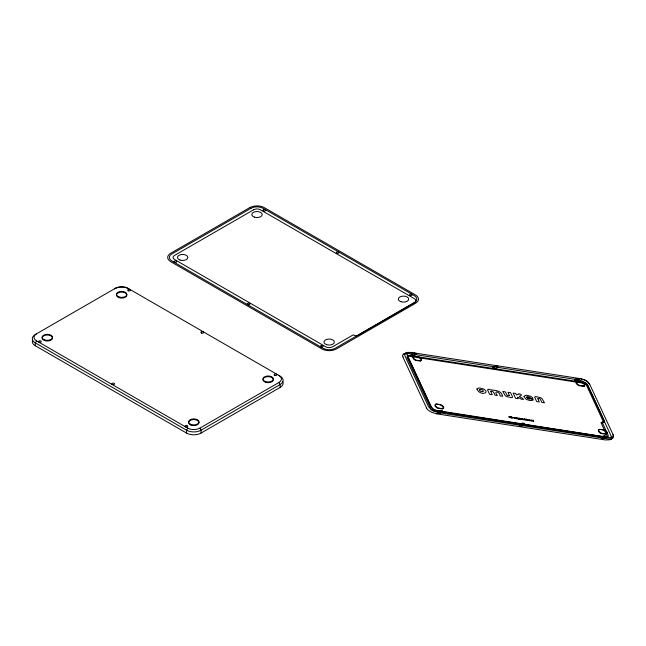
<?xml version="1.0" encoding="UTF-8"?>
<svg xmlns="http://www.w3.org/2000/svg" width="646" height="646" viewBox="0 0 646 646"><rect width="100%" height="100%" fill="white"/><g stroke="black" fill="none" stroke-linecap="round" stroke-linejoin="round"><path stroke-width="0.97" d="M522.243 418.842L522.646 418.988M584.38 385.702L584.485 385.371A3.836 2.213 0 0 0 584.339 384.661L583.08 383.256A8.939 5.16 0 0 0 581.57 382.384L579.139 381.649A4.086 2.358 0 0 0 578.202 381.568L577.193 381.657A1.914 1.106 0 0 0 576.83 381.77A1.801 1.042 0 0 0 576.2 382.19L576.135 383.385L577.403 384.79A8.939 5.16 0 0 0 578.913 385.654L583.548 386.308A1.76 1.017 0 0 0 584.121 386.009A1.962 1.13 0 0 0 584.38 385.702M36.499 333.82A8.568 4.942 0 0 0 36.499 340.822L35.312 342.873L35.312 345.755L186.565 433.078A10.247 5.919 0 0 0 201.051 433.078L280.146 387.414A10.247 5.919 0 0 0 282.641 381.382M278.959 375.479A8.568 4.942 0 0 1 278.959 382.472L199.864 428.137A8.568 4.942 0 0 1 187.752 428.137L186.565 430.196L186.565 433.078M414.183 353.176L414.248 353.798A2.229 1.284 0 0 0 415.007 354.226L416.081 354.266L416.008 353.653A2.229 1.284 0 0 0 415.257 353.217C414.086 352.716 410.307 354.056 411.244 355.526A2.229 1.284 0 0 0 411.995 355.962L413.012 356.035L416.081 354.266M494.796 368.624L494.699 368.026A2.229 1.284 0 0 0 493.948 367.59L492.898 367.534L492.938 368.172A2.229 1.284 0 0 0 493.697 368.6C495.143 369.092 498.454 367.711 497.767 366.347A2.229 1.284 0 0 0 496.952 365.854L495.942 365.781L492.898 367.534M577.572 378.451L577.645 379.073A2.229 1.284 0 0 0 578.404 379.509L579.478 379.549L579.405 378.927A2.229 1.284 0 0 0 578.654 378.491C577.201 377.999 573.713 379.396 574.641 380.809A2.229 1.284 0 0 0 575.392 381.245M604.196 435.808L604.268 436.43A2.229 1.284 0 0 0 605.019 436.866L605.883 436.979A4.134 2.39 0 0 1 605.399 436.89L434.427 410.113A8.366 4.829 0 0 1 433.022 409.298L431.827 407.981L408.191 357.052A4.134 2.39 0 0 1 408.086 356.754L408.256 355.93A1.688 0.977 0 0 1 409.079 355.453L585.018 382.682A8.366 4.829 0 0 1 586.423 383.498L587.618 384.806L604.511 421.208A1.373 0.791 0 0 1 604.365 421.951A1.373 0.791 0 0 1 603.073 422.024L602.153 422.218L608.249 435.372L608.144 436.389A1.688 0.977 0 0 1 607.313 436.866L605.924 436.971L606.029 436.284A2.229 1.284 0 0 0 605.27 435.848C604.099 435.178 599.286 437.746 602.266 437.584A2.229 1.284 0 0 1 603.017 438.02L603.089 438.642L606.037 436.938M522.283 418.737L523.575 419.092M510.324 417.292L509.323 417.655L508.79 416.508L510.372 417.187M602.242 422.032L601.095 422.847L607.183 435.985L607.078 437.003A1.688 0.977 0 0 1 606.247 437.479L604.842 437.568A4.134 2.39 0 0 1 604.325 437.512L433.361 410.727A8.366 4.829 0 0 1 431.956 409.911L430.761 408.603L407.125 357.666A4.134 2.39 0 0 1 407.02 357.367L407.19 356.552A1.688 0.977 0 0 1 408.014 356.067L583.944 383.296A8.366 4.829 0 0 1 585.357 384.112L586.552 385.42L603.445 421.822A1.373 0.791 0 0 1 603.299 422.565M601.135 437.584L601.256 438.166A2.229 1.284 0 0 0 602.015 438.602L603.114 438.626M523.454 419.383C524.011 419.666 522.864 420.36 523.066 419.278M440.774 410.549L440.871 411.155A2.229 1.284 0 0 0 441.622 411.591L442.704 411.631L442.631 411.009A2.229 1.284 0 0 0 441.872 410.573C440.564 410.089 436.946 411.429 437.867 412.891A2.229 1.284 0 0 0 438.618 413.327L439.635 413.392L442.567 411.704M439.724 413.351L439.627 412.746A2.229 1.284 0 0 0 438.868 412.31L437.794 412.269M575.392 381.245L576.466 381.285L576.402 380.664A2.229 1.284 0 0 0 575.643 380.228L574.569 380.187M517.325 417.938L518.342 418.301M610.623 439.458L613.296 437.697L613.506 435.574L589.418 383.667L587.327 381.358A14.705 8.487 0 0 0 584.848 379.929L580.859 378.717L410.84 352.417L407.069 352.425L403.758 354.04L408.797 353.596L577.492 379.695L581.941 380.987A17.499 10.102 0 0 1 584.945 382.642A13.606 7.857 0 0 1 587.779 385.597L611.382 436.543M413.077 356.003L413.06 355.445A2.229 1.284 0 0 0 412.245 354.953L411.203 354.896M495.878 365.814L495.95 366.435A2.229 1.284 0 0 0 496.701 366.871L497.775 366.912M576.466 381.285L579.478 379.549M519.489 424.907L519.562 425.528A2.229 1.284 0 0 0 520.321 425.964C521.782 426.457 525.182 425.028 524.326 423.647A2.229 1.284 0 0 0 523.575 423.211C522.267 422.549 517.712 425.052 520.571 424.947A2.229 1.284 0 0 1 521.322 425.383L521.395 426.005M522.501 423.17L522.566 423.792A2.229 1.284 0 0 0 523.325 424.228L524.302 424.309M405.769 352.894L404.695 354.202L404.921 355.833L428.556 406.77L431.06 409.524A17.587 10.158 0 0 0 434.031 411.236L438.804 412.681L607.498 438.779L610.349 438.909L612.61 438.279M420.586 360.831L421.014 360.589M442.809 408.708L438.222 407.973A8.939 5.16 0 0 1 436.712 407.101L435.444 405.704L435.509 404.509A1.801 1.042 0 0 1 436.252 404.041L440.879 404.703A8.939 5.16 0 0 1 442.381 405.575L443.657 406.972L443.592 408.167A1.801 1.042 0 0 1 442.841 408.635L443.229 408.466M584.032 386.033L584.412 385.864M413.198 356.6L413.65 356.334M435.412 404.477L435.864 404.21M576.587 381.875L577.048 381.616M408.797 353.596L410.84 352.417M407.521 356.269L408.587 355.655M426.481 407.949A13.614 7.857 0 0 0 429.428 410.921A17.555 10.134 0 0 0 431.924 412.382L436.769 413.86L438.804 412.681M603.235 422.549L604.301 421.935M606.626 433.741L606.142 434.023A1.777 1.026 0 0 1 605.77 434.185L601.135 433.531A8.939 5.16 0 0 1 599.625 432.658L598.357 431.262L598.422 430.066A1.801 1.042 0 0 1 598.777 429.768L599.262 429.493A1.777 1.026 0 0 1 599.633 429.324L604.268 429.978A8.939 5.16 0 0 1 605.778 430.85L607.054 432.255L606.982 433.442A1.801 1.042 0 0 1 606.239 433.91L601.62 433.256A8.939 5.16 0 0 1 600.11 432.384L598.842 430.979L598.907 429.784A1.801 1.042 0 0 1 599.262 429.493M606.739 437.277L607.813 436.664M518.899 419.06L517.842 418.907A1.139 0.662 0 0 1 517.454 418.592M601.176 422.645L601.991 422.662A1.373 0.791 0 0 0 603.275 422.581M516.154 418.22L516.582 418.075M529.575 420.296L530.003 420.15M531.254 420.554L531.674 420.409M516.227 418.374L516.647 418.228M529.647 420.449L530.067 420.304M531.319 420.707L531.747 420.562M583.895 386.074L579.397 385.379A8.939 5.16 0 0 1 577.895 384.507L576.62 383.102L576.684 381.915A1.801 1.042 0 0 1 577.435 381.439L582.054 382.101A8.939 5.16 0 0 1 583.564 382.973L584.832 384.378L584.767 385.573A1.801 1.042 0 0 1 584.024 386.042M520.224 418.883L520.813 419.424L519.36 419.214L518.827 418.067L520.385 418.64M518.375 418.907L517.947 418.769M412.164 352.627C410.25 352.086 406.035 352.619 407.214 355.478L430.858 406.415L432.949 408.716A14.705 8.487 0 0 0 435.428 410.153L439.417 411.357L608.112 437.455C610.026 437.988 614.241 437.455 613.062 434.605M509.557 416.799L509.726 417.163M519.578 418.35L519.747 418.705M436.769 413.86L605.463 439.958L609.897 439.764A3.464 2.003 0 0 0 610.591 439.442M579.535 378.516L584.307 379.961A17.587 10.158 0 0 1 587.271 381.673L589.774 384.435M517.817 418.285L518.972 418.939M36.499 340.822L187.752 428.137M278.959 382.472L280.146 384.531L280.146 387.414M199.864 428.137L201.051 430.196L201.051 433.078M517.293 418.091L518.116 418.568A1.454 0.84 0 0 1 518.439 418.681M443.172 407.255L441.896 405.85A8.939 5.16 0 0 0 440.394 404.985L438.335 404.315A4.247 2.447 0 0 0 437.027 404.162L436.018 404.259A1.914 1.106 0 0 0 435.646 404.364A1.801 1.042 0 0 0 435.024 404.792L434.96 405.987L436.228 407.384A8.939 5.16 0 0 0 437.738 408.256L442.373 408.91A1.76 1.017 0 0 0 442.938 408.611M402.886 357.012L426.522 407.941M606.36 433.87A1.962 1.13 0 0 0 606.594 433.579L606.707 433.248A3.836 2.213 0 0 0 606.562 432.529L605.294 431.132A8.939 5.16 0 0 0 603.784 430.26L601.361 429.525A4.086 2.358 0 0 0 600.425 429.437L599.407 429.533A1.914 1.106 0 0 0 599.044 429.647A1.76 1.017 0 0 0 598.777 429.768M606.336 433.886A1.76 1.017 0 0 1 606.142 434.023M611.132 436.607A5.128 2.955 0 0 1 610.777 439.514M403.136 356.939A5.111 2.947 0 0 1 403.572 353.968M442.962 408.587A1.962 1.13 0 0 0 443.204 408.304L443.309 407.973A3.836 2.213 0 0 0 443.164 407.255M114.415 288.843A10.247 5.919 0 0 1 128.901 288.843M35.312 345.755A10.247 5.919 0 0 1 32.566 340.272M517.163 418.624C515.597 419.795 515.476 415.984 517.163 418.624M530.576 420.699C528.969 421.87 528.913 418.043 530.576 420.724M532.256 420.966C531.803 418.705 529.631 421.135 532.247 421.022M490.782 391.436L492.212 394.698L489.611 394.294L487.528 389.796L488.473 389.247C493.52 390.959 501.167 389.191 502.596 396.305L500.004 395.901C500.779 391.969 492.462 389.708 497.404 395.497L494.804 395.094C494.666 393.567 492.777 390.111 490.782 391.436M412.6 357.375L414.013 359.507A8.939 5.16 0 0 0 415.523 360.379L420.158 361.033A1.76 1.017 0 0 0 420.724 360.734A1.962 1.13 0 0 0 420.982 360.428L421.087 360.097A3.836 2.213 0 0 0 420.942 359.378L419.682 357.981A8.939 5.16 0 0 0 418.172 357.109L415.741 356.374A4.086 2.358 0 0 0 414.805 356.285L413.795 356.382A1.914 1.106 0 0 0 413.432 356.495A1.801 1.042 0 0 0 412.81 356.915L412.6 357.375M413.085 357.101L414.498 359.233A8.939 5.16 0 0 0 416.008 360.097L420.643 360.751A1.801 1.042 0 0 0 421.37 360.29L421.434 359.095L420.166 357.698A8.939 5.16 0 0 0 418.656 356.826L414.021 356.172A1.801 1.042 0 0 0 413.295 356.632L413.085 357.101M476.901 388.997L478.436 391.46A9.892 5.709 0 0 0 480.107 392.429C482.441 394.577 489.103 392.841 484.718 389.764A9.892 5.709 0 0 0 483.047 388.803L479.154 387.899L476.901 388.997M479.574 389.918L480.083 390.862A4.183 2.414 0 0 0 481.149 391.476L483.321 391.621L483.071 390.362A4.183 2.414 0 0 0 482.005 389.756L480.374 389.457L479.574 389.918M509.395 395.457L507.764 395.635A2.754 1.591 0 0 1 506.973 395.15L505.358 391.856L502.758 391.452L505.358 395.78A8.479 4.893 0 0 0 506.787 396.612L511.689 397.71L512.641 397.161L510.55 392.663L507.958 392.259L509.395 395.457M523.979 396.281L525.513 398.743A9.892 5.709 0 0 0 527.184 399.712L529.873 400.52L532.336 400.423A1.946 1.122 0 0 0 533.015 400.044L533.281 399.656L530.536 398.8A0.84 0.484 0 0 1 530.196 398.994L528.759 398.937A3.957 2.285 0 0 1 527.007 397.984L532.029 398.768L532.982 398.219L531.795 397.048A9.908 5.717 0 0 0 530.309 396.168L526.232 395.182L523.979 396.281M537.86 398.719L539.289 401.982L536.689 401.578L534.605 397.08L535.55 396.531L540.452 397.629A8.479 4.893 0 0 1 541.881 398.453L544.481 402.781L541.881 402.377L540.274 399.091A2.754 1.591 0 0 0 539.483 398.606L537.884 398.655M526.66 397.169L530.318 397.807A4.07 2.35 0 0 0 528.888 396.967L527.104 396.805A0.84 0.484 0 0 0 526.781 396.983L526.66 397.169M514.676 417.696L514.878 418.123L514.676 417.696M524.738 419.254L524.94 419.682L524.738 419.254M514.539 417.397C513.279 418.665 516.929 419.012 514.919 417.461L514.539 417.397M524.6 418.955C523.341 420.223 526.991 420.562 524.98 419.02L524.6 418.955M249.768 207.608L170.665 253.28A10.247 5.919 0 0 0 170.665 261.646L322.362 349.203A10.247 5.919 0 0 0 336.405 348.961L415.507 303.297A10.247 5.919 0 0 0 415.919 295.19L264.254 207.608A10.247 5.919 0 0 0 249.768 207.608M250.955 208.295L171.86 253.959A8.568 4.942 0 0 0 171.86 260.96L323.105 348.275A8.568 4.942 0 0 0 335.217 348.275L414.32 302.611A8.568 4.942 0 0 0 414.32 295.618L263.067 208.295A8.568 4.942 0 0 0 250.955 208.295M115.602 288.156L35.312 334.507A10.247 5.919 0 0 0 35.312 342.873L186.565 430.196A10.247 5.919 0 0 0 201.051 430.196L280.146 384.531A10.247 5.919 0 0 0 280.146 376.166L127.714 288.156A8.568 4.942 0 0 0 115.602 288.156M253.571 209.805L174.468 255.469A4.869 2.81 0 0 0 174.468 259.45L325.713 346.773A4.869 2.81 0 0 0 332.609 346.773L352.797 335.113A0.84 0.484 0 0 1 353.984 335.113L354.339 335.322A2.519 1.454 0 0 0 357.9 335.322L414.433 302.683A4.869 2.81 0 0 0 414.433 298.702L260.459 209.805A4.869 2.81 0 0 0 253.571 209.805M518.996 393.963L516.445 394.964L515.75 393.462L513.15 393.067L515.589 398.307L518.181 398.711L517.486 397.217L518.14 397.314L521.427 399.212L523.381 399.519L522.913 398.517L519.344 396.458L521.403 395.263L520.942 394.27L518.996 393.963M533.168 420.28L532.393 420.328L533.725 421.434L533.192 420.288M511.802 416.977L510.469 416.767L511.002 417.914L512.335 418.123L511.147 417.478C513.15 417.76 509.613 416.904 511.802 416.977M526.773 419.294L525.626 419.117L526.159 420.263L527.306 420.441L526.773 419.294M513.723 417.784L512.585 417.607L513.723 417.784M522.105 419.084L520.967 418.907L522.105 419.084M528.816 420.118L527.677 419.948L528.816 420.118M180.064 260.063A5.208 3.004 0 0 0 187.873 257.463A5.208 3.004 0 0 0 180.064 254.855A5.208 3.004 0 0 0 180.064 260.063M400.908 301.714A5.208 3.004 0 0 0 408.716 299.114A5.208 3.004 0 0 0 400.908 296.514A5.208 3.004 0 0 0 400.908 301.714M326.561 344.641A5.208 3.004 0 0 0 334.37 342.041A5.208 3.004 0 0 0 326.561 339.433A5.208 3.004 0 0 0 326.561 344.641M410.202 295.537A1.34 0.775 0 0 0 412.213 294.867A1.34 0.775 0 0 0 410.202 294.188A1.34 0.775 0 0 0 410.202 295.537M321.127 346.959A1.34 0.775 0 0 0 323.145 346.288A1.34 0.775 0 0 0 321.127 345.618A1.34 0.775 0 0 0 321.127 346.959M247.878 304.67A1.34 0.775 0 0 0 249.889 304A1.34 0.775 0 0 0 247.878 303.329A1.34 0.775 0 0 0 247.878 304.67M336.954 253.248A1.34 0.775 0 0 0 338.964 252.57A1.34 0.775 0 0 0 336.954 251.9A1.34 0.775 0 0 0 336.954 253.248M263.705 210.959A1.34 0.775 0 0 0 265.716 210.281A1.34 0.775 0 0 0 263.705 209.611A1.34 0.775 0 0 0 263.705 210.959M174.63 262.381A1.34 0.775 0 0 0 176.641 261.711A1.34 0.775 0 0 0 174.63 261.041A1.34 0.775 0 0 0 174.63 262.381M254.411 217.137A5.208 3.004 0 0 0 262.219 214.537A5.208 3.004 0 0 0 254.411 211.928A5.208 3.004 0 0 0 254.411 217.137M119.058 296.999A5.208 3.004 0 0 0 126.866 294.398A5.208 3.004 0 0 0 119.058 291.79A5.208 3.004 0 0 0 119.058 296.999M119.058 297.685A5.208 3.004 0 0 0 126.866 295.085A5.208 3.004 0 0 0 119.058 292.476A5.208 3.004 0 0 0 119.058 297.685M39.277 342.243A1.34 0.775 0 0 0 41.287 341.572A1.34 0.775 0 0 0 39.277 340.902A1.34 0.775 0 0 0 39.277 342.243M128.352 290.821A1.34 0.775 0 0 0 130.363 290.143A1.34 0.775 0 0 0 128.352 289.473A1.34 0.775 0 0 0 128.352 290.821M201.6 333.11A1.34 0.775 0 0 0 203.611 332.432A1.34 0.775 0 0 0 201.6 331.761A1.34 0.775 0 0 0 201.6 333.11M112.525 384.531A1.34 0.775 0 0 0 114.536 383.861A1.34 0.775 0 0 0 112.525 383.191A1.34 0.775 0 0 0 112.525 384.531M185.773 426.82A1.34 0.775 0 0 0 187.784 426.15A1.34 0.775 0 0 0 185.773 425.48A1.34 0.775 0 0 0 185.773 426.82M274.849 375.399A1.34 0.775 0 0 0 276.859 374.728A1.34 0.775 0 0 0 274.849 374.05A1.34 0.775 0 0 0 274.849 375.399M191.2 424.503A5.208 3.004 0 0 0 199.016 421.903A5.208 3.004 0 0 0 191.2 419.294A5.208 3.004 0 0 0 191.2 424.503M191.2 425.189A5.208 3.004 0 0 0 199.016 422.589A5.208 3.004 0 0 0 191.2 419.981A5.208 3.004 0 0 0 191.2 425.189M265.554 381.576A5.208 3.004 0 0 0 273.363 378.976A5.208 3.004 0 0 0 265.554 376.376A5.208 3.004 0 0 0 265.554 381.576M265.554 382.262A5.208 3.004 0 0 0 273.363 379.662A5.208 3.004 0 0 0 265.554 377.062A5.208 3.004 0 0 0 265.554 382.262M44.251 339.756A5.208 3.004 0 0 0 52.487 337.632A5.208 3.004 0 0 0 45.188 334.58A5.208 3.004 0 0 0 44.251 339.756M44.703 340.612A5.208 3.004 0 0 0 52.52 338.003A5.208 3.004 0 0 0 44.703 335.403A5.208 3.004 0 0 0 44.703 340.612"/></g></svg>
